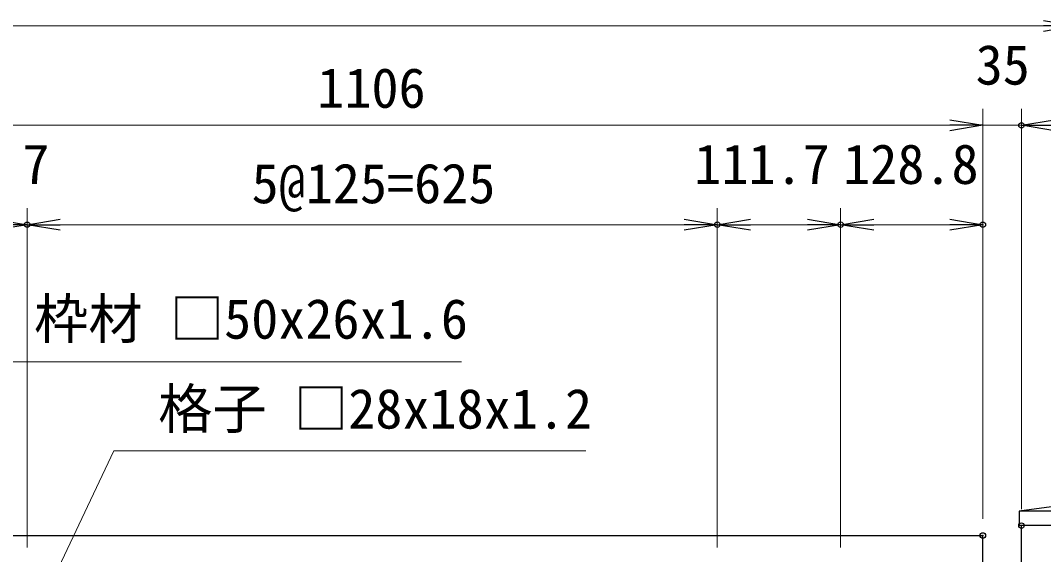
# Model space of a CAD drawing. Units: millimetres, scale not verified. Extents: x -4199 to 4201, y -2971 to 2969.
# Drawn here: x -919 to 7, y 88 to 572 of the extents above; entities that cross this region are included whole.
import ezdxf
from ezdxf.enums import TextEntityAlignment as Align

# ---------------------------------------------------------------- set-up
doc = ezdxf.new("R2010")
doc.units = ezdxf.units.MM
doc.header["$LTSCALE"] = 10
doc.header["$PDMODE"] = 32
doc.header["$PDSIZE"] = 5
for name, color, linetype, lineweight in [('0-4_D-STR1', 1, 'Continuous', 25), ('0-5_D-STR-DIM', 7, 'Continuous', 13), ('0-6_0', 7, 'Continuous', 25), ('0-7_DEFPOINTS', 8, 'Continuous', 25), ('0-A_D-STR-TXT', 7, 'Continuous', 13)]:
    doc.layers.add(name, color=color, linetype=linetype, lineweight=lineweight)
doc.styles.add('ＭＳ ゴシック', font='')
doc.styles.get('ＭＳ ゴシック').set_extended_font_data('MS Gothic')

# ---------------------------------------------------------------- blocks, each defined once
blk = doc.blocks.new('_OPEN')
at = {"layer": '0-6_0'}
blk.add_line((0, 0), (-10, 0), dxfattribs=at)
blk.add_lwpolyline([(-10, 1.667), (0, 0), (-10, -1.667)], dxfattribs=at)

msp = doc.modelspace()

# ---------------------------------------------------------------- linework, layer by layer
at = {"layer": '0-4_D-STR1'}
for p, q in [((89.28, 127.47), (-14.72, 127.47)), ((89.28, 114.47), (-14.72, 114.47)), ((-12.72, -1794.53), (-12.72, 114.47)), ((-1153.72, 105.47), (-47.72, 105.47)), ((-47.72, -1294.53), (-47.72, 105.47))]:
    msp.add_line(p, q, dxfattribs=at)
msp.add_lwpolyline([(37.28, 134.47), (-14.72, 127.47), (-14.72, 114.47)], dxfattribs=at)
at = {"layer": '0-5_D-STR-DIM'}
for p, q in [((7.28, 567.06), (-2324.72, 567.06)), ((-47.72, 120.47), (-47.72, 492.06)), ((-47.72, 120.47), (-47.72, 492.06)), ((-12.72, 129.47), (-12.72, 492.06)), ((-77.72, 477.06), (-1123.72, 477.06)), ((-77.72, 477.06), (-107.72, 477.06)), ((-47.72, 477.06), (-12.72, 477.06)), ((-913.22, 94.47), (-913.22, 402.06)), ((-913.22, 94.47), (-913.22, 402.06)), ((-288.22, 94.47), (-288.22, 402.06)), ((-288.22, 94.47), (-288.22, 402.06)), ((-176.52, 94.47), (-176.52, 402.06)), ((-176.52, 94.47), (-176.52, 402.06)), ((-47.72, 120.47), (-47.72, 402.06)), ((-883.22, 387.06), (-318.22, 387.06)), ((-258.22, 387.06), (-206.52, 387.06)), ((-146.52, 387.06), (-77.72, 387.06))]:
    msp.add_line(p, q, dxfattribs=at)
at = {"layer": '0-7_DEFPOINTS'}
for p in [(-12.72, 477.06), (-913.22, 387.06), (-288.22, 387.06), (-176.52, 387.06), (-47.72, 387.06), (-12.72, 114.47), (-47.72, 105.47)]:
    msp.add_point(p, dxfattribs=at)
at = {"layer": '0-A_D-STR-TXT'}
for points in [[(-519.84, 262.93), (-946.74, 262.93), (-1130.03, 39.43)], [(-407.39, 182.25), (-834.67, 182.25), (-911.06, 20.76)]]:
    msp.add_lwpolyline(points, dxfattribs=at)

# ---------------------------------------------------------------- block references
at = {"layer": '0-5_D-STR-DIM', "xscale": 3, "yscale": 3}
for p in [(37.28, 567.06), (-47.72, 477.06), (-47.72, 477.06), (-913.22, 387.06), (-288.22, 387.06), (-176.52, 387.06), (-47.72, 387.06)]:
    msp.add_blockref('_OPEN', p, dxfattribs=at)
at = {"layer": '0-5_D-STR-DIM', "xscale": 3, "yscale": 3, "rotation": 180}
for p in [(-12.72, 477.06), (-913.22, 387.06), (-288.22, 387.06), (-176.52, 387.06)]:
    msp.add_blockref('_OPEN', p, dxfattribs=at)

# ---------------------------------------------------------------- texts
at = {"layer": '0-5_D-STR-DIM', "style": 'ＭＳ ゴシック'}
for s, p in [('35', (-54.21, 503.12)), ('1106', (-650.51, 482.12)), ('111.7', (-1015.76, 413.12)), ('111.7', (-309.06, 413.12)), ('128.8', (-174.21, 413.12)), ('5@125=625', (-710.02, 395.64))]:
    msp.add_text(s, height=36.07, dxfattribs=at).set_placement(p, align=Align.BOTTOM_LEFT)
at = {"layer": '0-A_D-STR-TXT', "style": 'ＭＳ ゴシック'}
for s, p in [('枠材 □50x26x1.6', (-907.02, 272.94)), ('格子 □28x18x1.2', (-794.58, 191.5))]:
    msp.add_text(s, height=36.07, dxfattribs=at).set_placement(p, align=Align.BOTTOM_LEFT)

doc.saveas('drawing.dxf')
